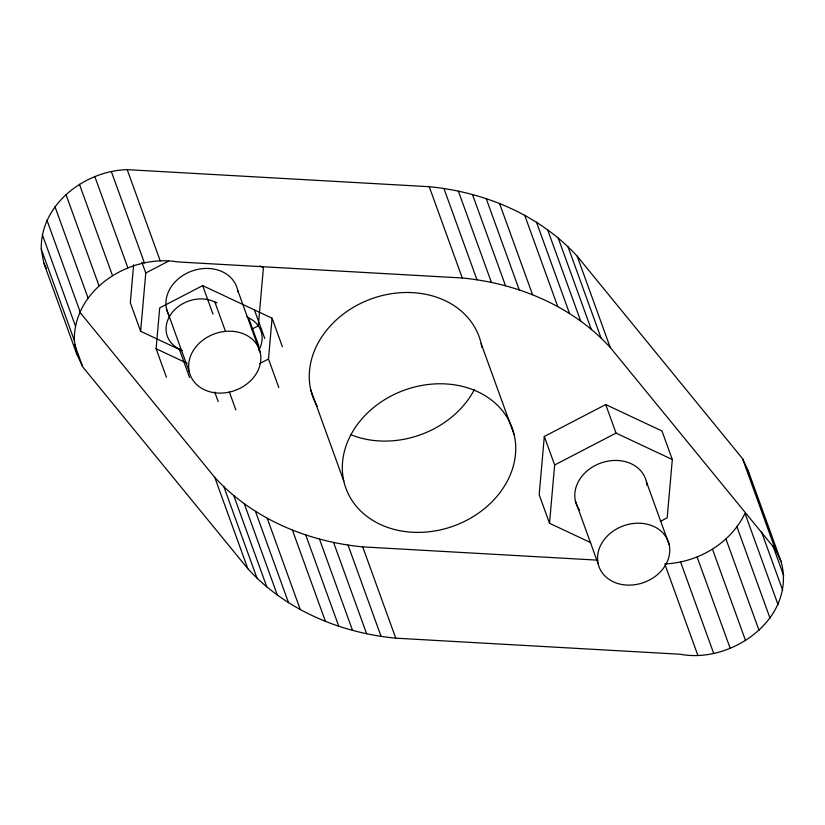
<?xml version="1.0" encoding="UTF-8"?>
<svg xmlns="http://www.w3.org/2000/svg" width="825" height="825" viewBox="0 0 825 825"><rect width="100%" height="100%" fill="white"/><g stroke="black" fill="none" stroke-linecap="round" stroke-linejoin="round"><path stroke-width="1.24" d="M41.25 249.068C40.446 204.084 84.923 170.816 127.194 169.641L429.237 186.708C484.43 192.019 539.364 214.778 577.18 256.173L742.49 458.587L748.151 470.559L781.203 561.856C796.259 618.131 731.888 664.115 680.161 654.235L395.763 638.168C340.55 632.888 285.636 610.149 247.82 568.693L82.892 367.094L76.849 354.317L43.797 263.02L41.25 249.068L74.302 340.364L76.849 354.317M74.302 340.364C73.724 288.884 130.309 253.852 177.891 261.938L462.289 277.994C517.502 283.284 572.416 306.013 610.232 347.469L775.149 549.079L781.203 561.856M133.65 264.722L130.309 302.744L140.632 331.279L181.974 350.687M140.632 331.279L145.767 272.972L141.89 262.278M166.433 377.262L156.111 348.728L159.699 307.931L202.672 285.615L272.075 318.213L282.397 346.737M278.809 387.544L268.486 359.009L272.075 318.213M660.351 521.369L667.178 517.832L672.313 459.525L661.98 430.99L605.715 404.57L544.314 436.456L539.179 494.752L549.512 523.287L590.844 542.695M549.512 523.287L554.648 464.98L544.314 436.456M664.754 563.939C697.826 562.516 730.476 543.644 744.985 513.356L778.037 604.653M145.767 272.972L168.506 261.164M251.481 329.361L258.297 325.823L263.433 267.517L259.988 265.897M259.432 363.712L268.486 359.009M554.648 464.98L616.048 433.104L672.313 459.525M79.592 311.891L214.768 477.407C252.584 518.801 307.519 541.561 362.711 546.882L597.919 560.165M189.575 377.499L179.242 348.975A31.577 25.802 -19.9 0 1 171.693 313.139A31.577 25.802 -19.9 0 1 214.84 301.96L217.057 302.837M156.111 348.728L187.162 363.309M179.242 348.975L181.954 350.408M246.902 316.852L248.603 317.811L258.926 346.345M43.797 263.02L46.375 268.465M742.49 458.587L775.531 549.883M772.881 545.768L783.75 575.809M761.372 531.434L782.678 590.288M736.983 526.928L770.034 618.224M725.99 539.096L759.041 630.393M712.511 549.306L745.563 640.602M697.156 557.092L730.208 648.378M577.18 256.173L610.232 347.469M568.043 246.809L601.095 338.106M680.635 562.083L713.677 653.379M558.195 238.002L591.236 329.299M646.408 481.79L669.137 544.552A36.847 30.113 -19.9 0 1 621.679 584.461A36.847 30.113 -19.9 0 1 610.077 533.486A36.847 30.113 -19.9 0 1 669.137 544.552M547.656 229.793L580.707 321.09M665.197 565.146L697.806 655.236M605.715 404.57L616.048 433.104M536.487 222.203L569.539 313.5M524.71 215.273L557.762 306.57M499.537 203.445L532.579 294.742M486.214 198.598L519.265 289.895M472.478 194.494L505.529 285.78M575.407 501.022L598.125 563.784M458.37 191.132L491.422 282.428M443.943 188.533L476.984 279.83M429.237 186.708L462.289 277.994M481.181 343.716L514.233 435.002A88.43 72.26 -19.9 0 1 400.331 530.795A88.43 72.26 -19.9 0 1 372.508 408.447A88.43 72.26 -19.9 0 1 514.233 435.002M310.767 389.874L343.819 481.161M362.711 546.882L395.763 638.168M348.016 545.047L381.057 636.343M254.42 309.922L264.753 338.456M333.578 542.448L366.63 633.744M237.538 289.781L260.257 352.543A36.847 30.113 -19.9 0 1 212.798 392.452A36.847 30.113 -19.9 0 1 201.207 341.478A36.847 30.113 -19.9 0 1 260.257 352.543M319.471 539.086L352.522 630.382M305.735 534.982L338.786 626.278M214.84 301.96L225.163 330.485M292.421 530.135L325.463 621.431M202.672 285.615L212.994 314.15M229.381 392.019L235.837 409.85M267.238 518.306L300.29 609.603M214.748 392.05L218.192 401.569M255.461 511.376L288.513 602.663M127.194 169.641L160.246 260.937M244.293 503.786L277.344 595.083M166.526 309.014L189.255 371.776M233.764 495.577L266.805 586.874M111.323 171.497L144.365 262.793M223.905 486.771L256.957 578.067M214.768 477.407L247.82 568.693M94.793 176.498L127.844 267.785M79.437 184.274L112.489 275.571M65.959 194.483L99.01 285.78M54.966 206.652L88.017 297.949M46.963 220.223L80.015 311.52M42.322 234.589L75.374 325.875M74.683 344.664L82.51 366.29M748.151 470.559L749.007 475.21M248.603 317.811A31.577 25.802 -19.9 0 1 258.782 350.295M579.604 510.19A36.847 30.113 -19.9 0 1 600.28 463.227A36.847 30.113 -19.9 0 1 646.944 485.141M169.476 316.305A36.847 30.113 -19.9 0 1 192.05 270.992A36.847 30.113 -19.9 0 1 237.94 291.998M317.192 406.282A88.43 72.26 -19.9 0 1 371.797 298.702A88.43 72.26 -19.9 0 1 481.903 347.418M474.241 389.843A88.43 72.26 -19.9 0 1 350.429 434.528"/></g></svg>
